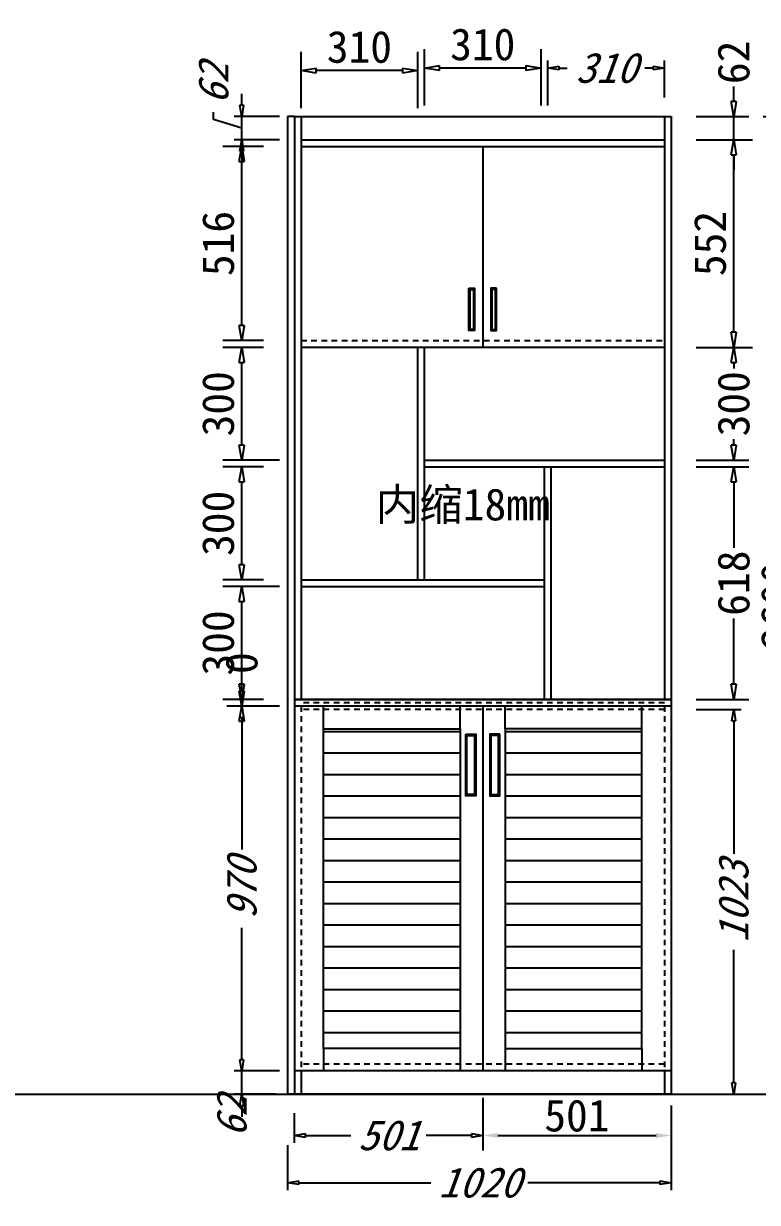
# Model space of a CAD drawing. Header units: millimetres. Extents: x 366509 to 398313, y -1245498 to -1202747.
# Drawn here: x 390051 to 392003, y -1221403 to -1218268 of the extents above; entities that cross this region are included whole.
import ezdxf

# ---------------------------------------------------------------- set-up
doc = ezdxf.new("R2010")
doc.units = ezdxf.units.MM
doc.header["$LTSCALE"] = 20
doc.linetypes.add('JIS_02_0.7', pattern=[1.35, 0.75, -0.6])
doc.layers.get('Defpoints').update_dxf_attribs({"color": 250})
doc.styles.get("Standard").update_dxf_attribs({"font": 'SimSun.ttf', "height": 85})
doc.styles.add('text', font='SimSun.ttf', dxfattribs={"height": 85})
doc.styles.add('汉字', font='SimSun.ttf', dxfattribs={"oblique": 20, "height": 80})
doc.dimstyles.new('200', dxfattribs={"dimtxt": 90, "dimasz": 40, "dimexe": 50, "dimexo": 100, "dimgap": 20, "dimtad": 1, "dimdec": 0, "dimtxsty": 'Standard', "dimblk": 'CLOSEDBLANK', "dimcen": 100, "dimdle": 50, "dimclrd": 256, "dimclre": 256, "dimclrt": 256, "dimadec": 0, "dimazin": 0, "dimtfac": 1, "dimtdec": 0, "dimtmove": 2, "dimatfit": 3, "dimldrblk": 'CLOSEDBLANK', "dimfxl": 100, "dimfxlon": 1, "dimlwd": 25, "dimlwe": 25, "dimarcsym": 0})
doc.dimstyles.new('ISO-25', dxfattribs={"dimtxt": 2.5, "dimasz": 2.5, "dimexe": 1.25, "dimexo": 0.625, "dimtad": 1, "dimtxsty": 'Standard', "dimcen": 2.5, "dimadec": 0, "dimazin": 0, "dimtfac": 1, "dimtmove": 0, "dimatfit": 3, "dimfxl": 1, "dimarcsym": 0})
doc.dimstyles.get("Standard").update_dxf_attribs({"dimtxt": 0.18, "dimasz": 0.18, "dimexe": 0.18, "dimexo": 0.0625, "dimgap": 0.09, "dimtad": 0, "dimtih": 1, "dimtoh": 1, "dimdec": 4, "dimzin": 0, "dimdsep": 46, "dimtxsty": 'Standard', "dimcen": 0.09, "dimadec": 0, "dimazin": 0, "dimtfac": 1, "dimtdec": 4, "dimtofl": 0, "dimtmove": 0, "dimatfit": 3, "dimfxl": 1, "dimtolj": 1, "dimtzin": 0, "dimarcsym": 0})
doc.dimstyles.new('周文晶', dxfattribs={"dimtxt": 70, "dimasz": 40, "dimexe": 40, "dimexo": 30, "dimgap": 10, "dimtad": 0, "dimdec": 0, "dimtxsty": 'Standard', "dimblk": 'CLOSEDBLANK', "dimcen": 200, "dimclrd": 256, "dimclre": 256, "dimadec": 0, "dimazin": 0, "dimtfac": 1, "dimtdec": 0, "dimtmove": 0, "dimatfit": 3, "dimldrblk": 'CLOSEDBLANK', "dimfxl": 100, "dimfxlon": 1, "dimarcsym": 0})

# ---------------------------------------------------------------- blocks, each defined once
blk = doc.blocks.new('_ClosedBlank')
at = {"color": 0, "linetype": 'ByBlock', "lineweight": -2}
for p, q in [((-1, 0.167), (0, 0)), ((-1, 0.167), (-1, -0.167)), ((0, 0), (-1, -0.167))]:
    blk.add_line(p, q, dxfattribs=at)
blk = doc.blocks.new('*D1056')
at = {"lineweight": 25, "transparency": 16777216}
for p, q in [((390631.4, -1221023.1), (390631.4, -1220993.1)), ((390731.4, -1221053.1), (390611.4, -1221053.1)), ((390631.4, -1221115.1), (390631.4, -1221053.1)), ((390721.2, -1221115.1), (390611.4, -1221115.1)), ((390631.4, -1221145.1), (390631.4, -1221175.1))]:
    blk.add_line(p, q, dxfattribs=at)
at = {"layer": 'Defpoints', "color": 0, "transparency": 16777216}
for p in [(390631.4, -1221053.1), (390789.2, -1221053.1), (390771.2, -1221115.1)]:
    blk.add_point(p, dxfattribs=at)
at = {"lineweight": 25, "transparency": 16777216, "xscale": 30, "yscale": 30, "zscale": 30}
for p, rotation in [((390631.4, -1221053.1), 270), ((390631.4, -1221115.1), 90)]:
    blk.add_blockref('_ClosedBlank', p, dxfattribs=dict(at, rotation=rotation))
at = {"lineweight": -3, "transparency": 16777216, "insert": (390604.8, -1221175.1), "char_height": 80, "attachment_point": 5, "rotation": 90, "style": '汉字'}
blk.add_mtext('62', dxfattribs=at)
blk = doc.blocks.new('*D1057')
at = {"lineweight": 25, "transparency": 16777216}
for p, q in [((390731.4, -1220083.1), (390611.4, -1220083.1)), ((390631.4, -1220113.1), (390631.4, -1220463.9)), ((390631.4, -1221023.1), (390631.4, -1220672.2)), ((390731.4, -1221053.1), (390611.4, -1221053.1))]:
    blk.add_line(p, q, dxfattribs=at)
at = {"layer": 'Defpoints', "color": 0, "transparency": 16777216}
for p in [(390631.4, -1220083.1), (390789.2, -1220083.1), (390789.2, -1221053.1)]:
    blk.add_point(p, dxfattribs=at)
at = {"lineweight": 25, "transparency": 16777216, "xscale": 30, "yscale": 30, "zscale": 30}
for p, rotation in [((390631.4, -1220083.1), 90), ((390631.4, -1221053.1), 270)]:
    blk.add_blockref('_ClosedBlank', p, dxfattribs=dict(at, rotation=rotation))
at = {"lineweight": -3, "transparency": 16777216, "insert": (390631.4, -1220568.1), "char_height": 80, "attachment_point": 5, "rotation": 90, "style": '汉字'}
blk.add_mtext('970', dxfattribs=at)
blk = doc.blocks.new('*D1071')
at = {"lineweight": 25, "transparency": 16777216}
for p, q in [((391445.2, -1218486.5), (391445.2, -1218366.5)), ((391755.2, -1218465.2), (391755.2, -1218366.5)), ((391475.2, -1218386.5), (391496.9, -1218386.5)), ((391725.2, -1218386.5), (391703.5, -1218386.5))]:
    blk.add_line(p, q, dxfattribs=at)
at = {"layer": 'Defpoints', "color": 0, "transparency": 16777216}
for p in [(391755.2, -1218386.5), (391755.2, -1218515.2), (391445.2, -1219129.1)]:
    blk.add_point(p, dxfattribs=at)
at = {"lineweight": 25, "transparency": 16777216, "xscale": 30, "yscale": 30, "zscale": 30, "rotation": 180}
blk.add_blockref('_ClosedBlank', (391445.2, -1218386.5), dxfattribs=at)
at = {"lineweight": 25, "transparency": 16777216, "xscale": 30, "yscale": 30, "zscale": 30}
blk.add_blockref('_ClosedBlank', (391755.2, -1218386.5), dxfattribs=at)
at = {"lineweight": -3, "transparency": 16777216, "insert": (391600.2, -1218386.5), "char_height": 80, "attachment_point": 5, "style": '汉字'}
blk.add_mtext('310', dxfattribs=at)
blk = doc.blocks.new('*D1058')
at = {"lineweight": 25, "transparency": 16777216}
for p, q in [((390753.2, -1221250.2), (390753.2, -1221370.2)), ((391773.2, -1221250.2), (391773.2, -1221370.2)), ((390783.2, -1221350.2), (391134.6, -1221350.2)), ((391743.2, -1221350.2), (391391.8, -1221350.2))]:
    blk.add_line(p, q, dxfattribs=at)
at = {"layer": 'Defpoints', "color": 0, "transparency": 16777216}
for p in [(390753.2, -1221115.1), (391773.2, -1221115.1), (391773.2, -1221350.2)]:
    blk.add_point(p, dxfattribs=at)
at = {"lineweight": 25, "transparency": 16777216, "xscale": 30, "yscale": 30, "zscale": 30, "rotation": 180}
blk.add_blockref('_ClosedBlank', (390753.2, -1221350.2), dxfattribs=at)
at = {"lineweight": 25, "transparency": 16777216, "xscale": 30, "yscale": 30, "zscale": 30}
blk.add_blockref('_ClosedBlank', (391773.2, -1221350.2), dxfattribs=at)
at = {"lineweight": -3, "transparency": 16777216, "insert": (391263.2, -1221350.2), "char_height": 80, "attachment_point": 5, "style": '汉字'}
blk.add_mtext('1020', dxfattribs=at)
blk = doc.blocks.new('*D1059')
at = {"lineweight": 25, "transparency": 16777216}
for p, q in [((391839.6, -1220092.1), (391959.6, -1220092.1)), ((391939.6, -1220122.1), (391939.6, -1220475.6)), ((391939.6, -1221085.1), (391939.6, -1220731.5)), ((391839.6, -1221115.1), (391959.6, -1221115.1))]:
    blk.add_line(p, q, dxfattribs=at)
at = {"layer": 'Defpoints', "color": 0, "transparency": 16777216}
for p in [(391755.2, -1220092.1), (391755.2, -1221115.1), (391939.6, -1221115.1)]:
    blk.add_point(p, dxfattribs=at)
at = {"lineweight": 25, "transparency": 16777216, "xscale": 30, "yscale": 30, "zscale": 30}
for p, rotation in [((391939.6, -1220092.1), 90), ((391939.6, -1221115.1), 270)]:
    blk.add_blockref('_ClosedBlank', p, dxfattribs=dict(at, rotation=rotation))
at = {"lineweight": -3, "transparency": 16777216, "insert": (391939.6, -1220603.6), "char_height": 80, "attachment_point": 5, "rotation": 90, "style": '汉字'}
blk.add_mtext('1023', dxfattribs=at)
blk = doc.blocks.new('*D1074')
at = {"lineweight": 25, "transparency": 16777216}
for p, q in [((390631.4, -1218485.2), (390631.4, -1218455.2)), ((390556.4, -1218523.7), (390556.4, -1218503.7)), ((390631.4, -1218546.2), (390556.4, -1218523.7)), ((390731.4, -1218515.2), (390611.4, -1218515.2)), ((390631.4, -1218577.2), (390631.4, -1218515.2)), ((390631.4, -1218577.2), (390631.4, -1218515.2)), ((390731.4, -1218577.2), (390611.4, -1218577.2)), ((390631.4, -1218607.2), (390631.4, -1218637.2))]:
    blk.add_line(p, q, dxfattribs=at)
at = {"layer": 'Defpoints', "color": 0, "transparency": 16777216}
for p in [(390631.4, -1218515.2), (390789.2, -1218515.2), (390789.2, -1218577.2)]:
    blk.add_point(p, dxfattribs=at)
at = {"lineweight": 25, "transparency": 16777216, "xscale": 30, "yscale": 30, "zscale": 30}
for p, rotation in [((390631.4, -1218515.2), 270), ((390631.4, -1218577.2), 90)]:
    blk.add_blockref('_ClosedBlank', p, dxfattribs=dict(at, rotation=rotation))
at = {"lineweight": -3, "transparency": 16777216, "insert": (390556.4, -1218428.9), "char_height": 80, "attachment_point": 5, "rotation": 90, "style": '汉字'}
blk.add_mtext('62', dxfattribs=at)
blk = doc.blocks.new('*D1060')
at = {"lineweight": 25, "transparency": 16777216}
for p, q in [((391272.2, -1221124.6), (391272.2, -1221244.6)), ((390771.2, -1221165.1), (390771.2, -1221244.6)), ((390801.2, -1221224.6), (390921.3, -1221224.6)), ((391242.2, -1221224.6), (391122.1, -1221224.6))]:
    blk.add_line(p, q, dxfattribs=at)
at = {"layer": 'Defpoints', "color": 0, "transparency": 16777216}
for p in [(391272.2, -1221053.1), (390771.2, -1221115.1), (390771.2, -1221224.6)]:
    blk.add_point(p, dxfattribs=at)
at = {"lineweight": 25, "transparency": 16777216, "xscale": 30, "yscale": 30, "zscale": 30, "rotation": 180}
blk.add_blockref('_ClosedBlank', (390771.2, -1221224.6), dxfattribs=at)
at = {"lineweight": 25, "transparency": 16777216, "xscale": 30, "yscale": 30, "zscale": 30}
blk.add_blockref('_ClosedBlank', (391272.2, -1221224.6), dxfattribs=at)
at = {"lineweight": -3, "transparency": 16777216, "insert": (391021.7, -1221224.6), "char_height": 80, "attachment_point": 5, "style": '汉字'}
blk.add_mtext('501', dxfattribs=at)
blk = doc.blocks.new('*D1061')
at = {"lineweight": 25, "transparency": 16777216}
for p, q in [((392017.8, -1218515.2), (392167.8, -1218515.2)), ((392117.8, -1218555.2), (392117.8, -1221075.1)), ((392017.8, -1221115.1), (392167.8, -1221115.1))]:
    blk.add_line(p, q, dxfattribs=at)
at = {"layer": 'Defpoints', "color": 0, "transparency": 16777216}
for p in [(391611.3, -1218515.2), (391611.3, -1221115.1), (392117.8, -1221115.1)]:
    blk.add_point(p, dxfattribs=at)
at = {"lineweight": 25, "transparency": 16777216, "xscale": 40, "yscale": 40, "zscale": 40}
for p, rotation in [((392117.8, -1218515.2), 90), ((392117.8, -1221115.1), 270)]:
    blk.add_blockref('_ClosedBlank', p, dxfattribs=dict(at, rotation=rotation))
at = {"lineweight": -3, "transparency": 16777216, "insert": (392055.3, -1219815.1), "char_height": 85, "attachment_point": 5, "rotation": 90}
blk.add_mtext('2600', dxfattribs=at)
blk = doc.blocks.new('*D1075')
at = {"lineweight": 25, "transparency": 16777216}
for p, q in [((391117.2, -1218486.5), (391117.2, -1218336.5)), ((391427.2, -1218486.5), (391427.2, -1218336.5)), ((391387.2, -1218386.5), (391157.2, -1218386.5))]:
    blk.add_line(p, q, dxfattribs=at)
at = {"layer": 'Defpoints', "color": 0, "transparency": 16777216}
for p in [(391117.2, -1218386.5), (391427.2, -1219129.1), (391117.2, -1219447.1)]:
    blk.add_point(p, dxfattribs=at)
at = {"lineweight": 25, "transparency": 16777216, "xscale": 40, "yscale": 40, "zscale": 40, "rotation": 180}
blk.add_blockref('_ClosedBlank', (391117.2, -1218386.5), dxfattribs=at)
at = {"lineweight": 25, "transparency": 16777216, "xscale": 40, "yscale": 40, "zscale": 40}
blk.add_blockref('_ClosedBlank', (391427.2, -1218386.5), dxfattribs=at)
at = {"lineweight": -3, "transparency": 16777216, "insert": (391272.2, -1218324), "char_height": 85, "attachment_point": 5}
blk.add_mtext('310', dxfattribs=at)
blk = doc.blocks.new('*D1076')
at = {"lineweight": 25, "transparency": 16777216}
for p, q in [((390789.2, -1218493.2), (390789.2, -1218343.2)), ((391099.2, -1218493.2), (391099.2, -1218343.2)), ((391059.2, -1218393.2), (390829.2, -1218393.2))]:
    blk.add_line(p, q, dxfattribs=at)
at = {"layer": 'Defpoints', "color": 0, "transparency": 16777216}
for p in [(390789.2, -1218393.2), (391099.2, -1219129.1), (390789.2, -1219588.1)]:
    blk.add_point(p, dxfattribs=at)
at = {"lineweight": 25, "transparency": 16777216, "xscale": 40, "yscale": 40, "zscale": 40, "rotation": 180}
blk.add_blockref('_ClosedBlank', (390789.2, -1218393.2), dxfattribs=at)
at = {"lineweight": 25, "transparency": 16777216, "xscale": 40, "yscale": 40, "zscale": 40}
blk.add_blockref('_ClosedBlank', (391099.2, -1218393.2), dxfattribs=at)
at = {"lineweight": -3, "transparency": 16777216, "insert": (390944.2, -1218330.7), "char_height": 85, "attachment_point": 5}
blk.add_mtext('310', dxfattribs=at)
blk = doc.blocks.new('*D1062')
at = {"lineweight": 25, "transparency": 16777216}
for p, q in [((390731.4, -1219765.1), (390581.4, -1219765.1)), ((390631.4, -1220025.1), (390631.4, -1219805.1)), ((390689.2, -1220065.1), (390581.4, -1220065.1))]:
    blk.add_line(p, q, dxfattribs=at)
at = {"layer": 'Defpoints', "color": 0, "transparency": 16777216}
for p in [(390631.4, -1219765.1), (391099.2, -1219765.1), (390789.2, -1220065.1)]:
    blk.add_point(p, dxfattribs=at)
at = {"lineweight": 25, "transparency": 16777216, "xscale": 40, "yscale": 40, "zscale": 40}
for p, rotation in [((390631.4, -1219765.1), 90), ((390631.4, -1220065.1), 270)]:
    blk.add_blockref('_ClosedBlank', p, dxfattribs=dict(at, rotation=rotation))
at = {"lineweight": -3, "transparency": 16777216, "insert": (390568.9, -1219915.1), "char_height": 85, "attachment_point": 5, "rotation": 90}
blk.add_mtext('300', dxfattribs=at)
blk = doc.blocks.new('*D1077')
at = {"lineweight": 25, "transparency": 16777216}
for p, q in [((390689.2, -1219447.1), (390581.4, -1219447.1)), ((390631.4, -1219707.1), (390631.4, -1219487.1)), ((390689.2, -1219747.1), (390581.4, -1219747.1))]:
    blk.add_line(p, q, dxfattribs=at)
at = {"layer": 'Defpoints', "color": 0, "transparency": 16777216}
for p in [(390631.4, -1219447.1), (390789.2, -1219447.1), (390789.2, -1219747.1)]:
    blk.add_point(p, dxfattribs=at)
at = {"lineweight": 25, "transparency": 16777216, "xscale": 40, "yscale": 40, "zscale": 40}
for p, rotation in [((390631.4, -1219447.1), 90), ((390631.4, -1219747.1), 270)]:
    blk.add_blockref('_ClosedBlank', p, dxfattribs=dict(at, rotation=rotation))
at = {"lineweight": -3, "transparency": 16777216, "insert": (390568.9, -1219597.1), "char_height": 85, "attachment_point": 5, "rotation": 90}
blk.add_mtext('300', dxfattribs=at)
blk = doc.blocks.new('*D1078')
at = {"lineweight": 25, "transparency": 16777216}
for p, q in [((390689.2, -1219129.1), (390581.4, -1219129.1)), ((390631.4, -1219389.1), (390631.4, -1219169.1)), ((390731.4, -1219429.1), (390581.4, -1219429.1))]:
    blk.add_line(p, q, dxfattribs=at)
at = {"layer": 'Defpoints', "color": 0, "transparency": 16777216}
for p in [(390631.4, -1219129.1), (390789.2, -1219129.1), (391117.2, -1219429.1)]:
    blk.add_point(p, dxfattribs=at)
at = {"lineweight": 25, "transparency": 16777216, "xscale": 40, "yscale": 40, "zscale": 40}
for p, rotation in [((390631.4, -1219129.1), 90), ((390631.4, -1219429.1), 270)]:
    blk.add_blockref('_ClosedBlank', p, dxfattribs=dict(at, rotation=rotation))
at = {"lineweight": -3, "transparency": 16777216, "insert": (390568.9, -1219279.1), "char_height": 85, "attachment_point": 5, "rotation": 90}
blk.add_mtext('300', dxfattribs=at)
blk = doc.blocks.new('*D1079')
at = {"lineweight": 25, "transparency": 16777216}
for p, q in [((390689.2, -1218595.2), (390581.4, -1218595.2)), ((390631.4, -1219071.1), (390631.4, -1218635.2)), ((390689.2, -1219111.1), (390581.4, -1219111.1))]:
    blk.add_line(p, q, dxfattribs=at)
at = {"layer": 'Defpoints', "color": 0, "transparency": 16777216}
for p in [(390631.4, -1218595.2), (390789.2, -1218595.2), (390789.2, -1219111.1)]:
    blk.add_point(p, dxfattribs=at)
at = {"lineweight": 25, "transparency": 16777216, "xscale": 40, "yscale": 40, "zscale": 40}
for p, rotation in [((390631.4, -1218595.2), 90), ((390631.4, -1219111.1), 270)]:
    blk.add_blockref('_ClosedBlank', p, dxfattribs=dict(at, rotation=rotation))
at = {"lineweight": -3, "transparency": 16777216, "insert": (390568.9, -1218853.1), "char_height": 85, "attachment_point": 5, "rotation": 90}
blk.add_mtext('516', dxfattribs=at)
blk = doc.blocks.new('*D1063')
at = {"lineweight": 25, "transparency": 16777216}
for p, q in [((391855.2, -1218577.2), (391989.6, -1218577.2)), ((391939.6, -1219089.1), (391939.6, -1218617.2)), ((391855.2, -1219129.1), (391989.6, -1219129.1))]:
    blk.add_line(p, q, dxfattribs=at)
at = {"layer": 'Defpoints', "color": 0, "transparency": 16777216}
for p in [(391755.2, -1218577.2), (391939.6, -1218577.2), (391755.2, -1219129.1)]:
    blk.add_point(p, dxfattribs=at)
at = {"lineweight": 25, "transparency": 16777216, "xscale": 40, "yscale": 40, "zscale": 40}
for p, rotation in [((391939.6, -1218577.2), 90), ((391939.6, -1219129.1), 270)]:
    blk.add_blockref('_ClosedBlank', p, dxfattribs=dict(at, rotation=rotation))
at = {"lineweight": -3, "transparency": 16777216, "insert": (391877.1, -1218853.1), "char_height": 85, "attachment_point": 5, "rotation": 90}
blk.add_mtext('552', dxfattribs=at)
blk = doc.blocks.new('*D1064')
at = {"color": 0, "lineweight": -2, "transparency": 16777216}
for p, q in [((391272.2, -1221124.6), (391272.2, -1221264.6)), ((391773.2, -1221145.1), (391773.2, -1221264.6)), ((391312.2, -1221224.6), (391733.2, -1221224.6))]:
    blk.add_line(p, q, dxfattribs=at)
at = {"color": 0, "transparency": 16777216}
for points in [[(391312.2, -1221217.9), (391312.2, -1221231.3), (391272.2, -1221224.6)], [(391733.2, -1221217.9), (391733.2, -1221231.3), (391773.2, -1221224.6)]]:
    blk.add_solid(points, dxfattribs=at)
at = {"layer": 'Defpoints', "color": 0, "transparency": 16777216}
for p in [(391272.2, -1221053.1), (391773.2, -1221115.1), (391773.2, -1221224.6)]:
    blk.add_point(p, dxfattribs=at)
at = {"color": 0, "lineweight": -3, "transparency": 16777216, "insert": (391522.7, -1221172.1), "char_height": 85, "attachment_point": 5}
blk.add_mtext('501', dxfattribs=at)
blk = doc.blocks.new('*D1066')
at = {"lineweight": -2, "transparency": 16777216}
for p, q in [((391939.6, -1218475.2), (391939.6, -1218435.2)), ((391839.6, -1218515.2), (391979.6, -1218515.2)), ((391939.6, -1218577.2), (391939.6, -1218515.2)), ((391839.6, -1218577.2), (391979.6, -1218577.2)), ((391939.6, -1218617.2), (391939.6, -1218657.2))]:
    blk.add_line(p, q, dxfattribs=at)
at = {"layer": 'Defpoints', "color": 0, "transparency": 16777216}
for p in [(391755.2, -1218515.2), (391939.6, -1218515.2), (391755.2, -1218577.2)]:
    blk.add_point(p, dxfattribs=at)
at = {"lineweight": -2, "transparency": 16777216, "xscale": 40, "yscale": 40, "zscale": 40}
for p, rotation in [((391939.6, -1218515.2), 270), ((391939.6, -1218577.2), 90)]:
    blk.add_blockref('_ClosedBlank', p, dxfattribs=dict(at, rotation=rotation))
at = {"color": 0, "transparency": 16777216, "insert": (391939.6, -1218371.4), "char_height": 85, "attachment_point": 5, "rotation": 90}
blk.add_mtext('62', dxfattribs=at)
blk = doc.blocks.new('*D1067')
at = {"lineweight": -2, "transparency": 16777216}
for p, q in [((391839.6, -1219129.1), (391979.6, -1219129.1)), ((391939.6, -1219169.1), (391939.6, -1219185)), ((391939.6, -1219389.1), (391939.6, -1219373.1)), ((391839.6, -1219429.1), (391979.6, -1219429.1))]:
    blk.add_line(p, q, dxfattribs=at)
at = {"layer": 'Defpoints', "color": 0, "transparency": 16777216}
for p in [(391755.2, -1219129.1), (391755.2, -1219429.1), (391939.6, -1219429.1)]:
    blk.add_point(p, dxfattribs=at)
at = {"lineweight": -2, "transparency": 16777216, "xscale": 40, "yscale": 40, "zscale": 40}
for p, rotation in [((391939.6, -1219129.1), 90), ((391939.6, -1219429.1), 270)]:
    blk.add_blockref('_ClosedBlank', p, dxfattribs=dict(at, rotation=rotation))
at = {"color": 0, "transparency": 16777216, "insert": (391939.6, -1219279.1), "char_height": 85, "attachment_point": 5, "rotation": 90}
blk.add_mtext('300', dxfattribs=at)
blk = doc.blocks.new('*D1069')
at = {"lineweight": -2, "transparency": 16777216}
for p, q in [((390631.4, -1220043.1), (390631.4, -1220003.1)), ((390731.4, -1220083.1), (390591.4, -1220083.1)), ((390731.4, -1220083.1), (390591.4, -1220083.1)), ((390631.4, -1220123.1), (390631.4, -1220163.1))]:
    blk.add_line(p, q, dxfattribs=at)
at = {"layer": 'Defpoints', "color": 0, "transparency": 16777216}
for p in [(390631.4, -1220083.1), (390771.2, -1220083.1), (390771.2, -1220083.1)]:
    blk.add_point(p, dxfattribs=at)
at = {"lineweight": -2, "transparency": 16777216, "xscale": 40, "yscale": 40, "zscale": 40}
for rotation in [270, 90]:
    blk.add_blockref('_ClosedBlank', (390631.4, -1220083.1), dxfattribs=dict(at, rotation=rotation))
at = {"color": 0, "transparency": 16777216, "insert": (390631.4, -1219968.7), "char_height": 85, "attachment_point": 5, "rotation": 90}
blk.add_mtext('0', dxfattribs=at)
blk = doc.blocks.new('*D1070')
at = {"lineweight": -2, "transparency": 16777216}
for p, q in [((391839.6, -1219447.1), (391979.6, -1219447.1)), ((391939.6, -1219487.1), (391939.6, -1219661.8)), ((391939.6, -1220025.1), (391939.6, -1219850.4)), ((391839.6, -1220065.1), (391979.6, -1220065.1))]:
    blk.add_line(p, q, dxfattribs=at)
at = {"layer": 'Defpoints', "color": 0, "transparency": 16777216}
for p in [(391755.2, -1219447.1), (391773.2, -1220065.1), (391939.6, -1220065.1)]:
    blk.add_point(p, dxfattribs=at)
at = {"lineweight": -2, "transparency": 16777216, "xscale": 40, "yscale": 40, "zscale": 40}
for p, rotation in [((391939.6, -1219447.1), 90), ((391939.6, -1220065.1), 270)]:
    blk.add_blockref('_ClosedBlank', p, dxfattribs=dict(at, rotation=rotation))
at = {"color": 0, "transparency": 16777216, "insert": (391939.6, -1219756.1), "char_height": 85, "attachment_point": 5, "rotation": 90}
blk.add_mtext('618', dxfattribs=at)

msp = doc.modelspace()

# ---------------------------------------------------------------- hatches: boundary and pattern name
at = {"lineweight": -3}
h = msp.add_hatch(dxfattribs=at)
h.set_pattern_fill('LINE', color=250, scale=18, style=0)
h.set_pattern_definition([(0, (269852.486, -1213063.863), (0, 57.15), [])])
h.paths.add_polyline_path([(391695.211, -1220143.067), (391332.211, -1220143.067), (391332.211, -1220993.067), (391695.211, -1220993.067)])
h.paths.add_polyline_path([(390849.211, -1220993.067), (391212.211, -1220993.067), (391212.211, -1220143.067), (390849.211, -1220143.067)])

# ---------------------------------------------------------------- linework, layer by layer
for p, q in [((390753.211, -1218515.202), (390753.211, -1221115.067)), ((390771.211, -1218515.202), (390771.211, -1221115.067)), ((390771.211, -1218515.202), (391773.211, -1218515.202)), ((390789.211, -1218515.202), (390789.211, -1220065.067)), ((391499.322, -1218515.202), (391773.211, -1218515.202)), ((391755.211, -1218515.202), (391755.211, -1220065.067)), ((391773.211, -1218515.202), (391773.211, -1221115.067)), ((390789.211, -1218577.202), (391755.211, -1218577.202)), ((390789.211, -1218595.202), (391755.211, -1218595.202)), ((390789.211, -1219129.067), (391755.211, -1219129.067)), ((391099.211, -1219747.067), (391099.211, -1219129.067)), ((391117.211, -1219747.067), (391117.211, -1219129.067)), ((391117.211, -1219429.067), (391755.211, -1219429.067)), ((391117.211, -1219447.067), (391755.211, -1219447.067)), ((391436.211, -1220065.067), (391436.211, -1219447.067)), ((391454.211, -1220065.067), (391454.211, -1219447.067)), ((390789.211, -1219747.067), (391436.211, -1219747.067)), ((390789.211, -1219765.067), (391436.211, -1219765.067)), ((391773.211, -1220065.067), (390771.211, -1220065.067)), ((390771.211, -1220065.067), (391773.211, -1220065.067)), ((391773.211, -1220083.067), (390771.211, -1220083.067)), ((391773.211, -1220083.067), (390771.211, -1220083.067)), ((390849.211, -1220143.067), (390849.211, -1220083.067)), ((391212.211, -1220143.067), (391212.211, -1220083.067)), ((391272.211, -1220083.067), (391272.211, -1221053.067)), ((391332.211, -1220143.067), (391332.211, -1220083.067)), ((391695.211, -1220143.067), (391695.211, -1220083.067)), ((390849.211, -1220993.067), (390849.211, -1221053.067)), ((391212.211, -1220993.067), (391212.211, -1221053.067)), ((391332.211, -1220993.067), (391332.211, -1221053.067)), ((391695.211, -1220993.067), (391695.211, -1221053.067)), ((391773.211, -1221053.067), (390771.211, -1221053.067)), ((391755.211, -1221053.067), (391755.211, -1221115.067)), ((391773.211, -1221115.067), (390771.211, -1221115.067))]:
    msp.add_line(p, q, dxfattribs=at)
for p, q in [((390771.211, -1218515.202), (390753.211, -1218515.202)), ((391272.211, -1218595.202), (391272.211, -1219129.067)), ((390789.211, -1221053.067), (390789.211, -1221115.067)), ((366509.141, -1221115.067), (398312.891, -1221115.067)), ((390771.211, -1221115.067), (390753.211, -1221115.067))]:
    msp.add_line(p, q)
at = {"color": 250, "linetype": 'JIS_02_0.7', "lineweight": -3}
for p, q in [((390789.211, -1219111.067), (391755.211, -1219111.067)), ((391755.211, -1220074.067), (390789.211, -1220074.067)), ((390789.211, -1220083.067), (390789.211, -1221053.067)), ((391755.211, -1220092.067), (390789.211, -1220092.067)), ((391755.211, -1220083.067), (391755.211, -1221053.067)), ((391755.211, -1221035.067), (390789.211, -1221035.067))]:
    msp.add_line(p, q, dxfattribs=at)
for points in [[(391235.398, -1218972.039), (391250.578, -1218972.039), (391250.578, -1219084.602), (391235.398, -1219084.602)], [(391309.023, -1218972.039), (391293.844, -1218972.039), (391293.844, -1219084.602), (391309.023, -1219084.602)], [(391238.398, -1218975.039), (391247.578, -1218975.039), (391247.578, -1219081.602), (391238.398, -1219081.602)], [(391306.023, -1218975.039), (391296.844, -1218975.039), (391296.844, -1219081.602), (391306.023, -1219081.602)]]:
    msp.add_lwpolyline(points, close=True)
at = {"lineweight": -3}
for points in [[(390849.211, -1220143.067), (391212.211, -1220143.067), (391212.211, -1220993.067), (390849.211, -1220993.067)], [(391226.915, -1220157.888), (391253.483, -1220157.888), (391253.483, -1220321.399), (391226.915, -1220321.399)], [(391229.915, -1220160.888), (391250.483, -1220160.888), (391250.483, -1220318.399), (391229.915, -1220318.399)], [(391317.507, -1220157.888), (391290.939, -1220157.888), (391290.939, -1220321.399), (391317.507, -1220321.399)], [(391314.507, -1220160.888), (391293.939, -1220160.888), (391293.939, -1220318.399), (391314.507, -1220318.399)], [(391695.211, -1220143.067), (391332.211, -1220143.067), (391332.211, -1220993.067), (391695.211, -1220993.067)]]:
    msp.add_lwpolyline(points, close=True, dxfattribs=at)

# ---------------------------------------------------------------- texts
at = {"insert": (390987.383, -1219504.219), "char_height": 85, "width": 635.82031, "attachment_point": 1, "style": 'text'}
msp.add_mtext('内缩18mm', dxfattribs=at)

# ---------------------------------------------------------------- dimensions: what is measured, and where the dimension line sits
at = {"lineweight": -3}
for base, p1, p2, picture, middle in [((390789.211, -1218393.197), (391099.211, -1219129.067), (390789.211, -1219588.067), '*D1076', (390944.211, -1218330.697)), ((391117.211, -1218386.531), (391427.211, -1219129.067), (391117.211, -1219447.067), '*D1075', (391272.211, -1218324.031))]:
    dim = msp.add_linear_dim(base=base, p1=p1, p2=p2, dimstyle='200', dxfattribs=at)
    dim.commit()
    dim.dimension.update_dxf_attribs({"geometry": picture, "text_midpoint": middle})
for base, p1, p2, picture, middle in [((391939.574, -1218515.202), (391755.211, -1218577.202), (391755.211, -1218515.202), '*D1066', (391939.574, -1218371.369)), ((391939.574, -1219429.067), (391755.211, -1219129.067), (391755.211, -1219429.067), '*D1067', (391939.574, -1219279.067)), ((391939.574, -1220065.067), (391755.211, -1219447.067), (391773.211, -1220065.067), '*D1070', (391939.574, -1219756.067))]:
    dim = msp.add_linear_dim(base=base, p1=p1, p2=p2, angle=90, dimstyle='周文晶')
    dim.commit()
    dim.dimension.update_dxf_attribs({"geometry": picture, "text_midpoint": middle})
for base, p1, p2, dimstyle, override, picture, middle in [((391755.211, -1218386.531), (391445.211, -1219129.067), (391755.211, -1218515.202), 'Standard', {"dimtxt": 80, "dimasz": 30, "dimexe": 20, "dimexo": 50, "dimgap": 10, "dimtih": 0, "dimtoh": 0, "dimdec": 0, "dimzin": 8, "dimtxsty": '汉字', "dimblk": 'ClosedBlank', "dimcen": 2.5, "dimclrd": 256, "dimclre": 256, "dimclrt": 256, "dimtdec": 0, "dimtofl": 1, "dimtmove": 1, "dimldrblk": 'ClosedBlank', "dimfxl": 100, "dimfxlon": 1, "dimtolj": 0, "dimtzin": 8, "dimlwd": 25, "dimlwe": 25, "dimarcsym": 1}, '*D1071', (391600.211, -1218386.531)), ((391773.211, -1221224.611), (391272.211, -1221053.067), (391773.211, -1221115.067), 'ISO-25', {"dimtxt": 70, "dimasz": 40, "dimexe": 40, "dimexo": 30, "dimgap": 10, "dimfxl": 100, "dimfxlon": 1}, '*D1064', (391522.711, -1221172.111)), ((391773.211, -1221350.169), (390753.211, -1221115.067), (391773.211, -1221115.067), 'Standard', {"dimtxt": 80, "dimasz": 30, "dimexe": 20, "dimexo": 50, "dimgap": 10, "dimtih": 0, "dimtoh": 0, "dimdec": 0, "dimzin": 8, "dimtxsty": '汉字', "dimblk": 'ClosedBlank', "dimcen": 2.5, "dimclrd": 256, "dimclre": 256, "dimclrt": 256, "dimtdec": 0, "dimtofl": 1, "dimtmove": 1, "dimldrblk": 'ClosedBlank', "dimfxl": 100, "dimfxlon": 1, "dimtolj": 0, "dimtzin": 8, "dimlwd": 25, "dimlwe": 25, "dimarcsym": 1}, '*D1058', (391263.211, -1221350.169))]:
    dim = msp.add_linear_dim(base=base, p1=p1, p2=p2, dimstyle=dimstyle, override=override, dxfattribs=at)
    dim.commit()
    dim.dimension.update_dxf_attribs({"geometry": picture, "text_midpoint": middle})
for base, p1, p2, angle, picture, middle in [((390631.409, -1218515.202), (390789.211, -1218577.202), (390789.211, -1218515.202), 90, '*D1074', (390556.409, -1218493.702)), ((390631.409, -1220083.067), (390789.211, -1221053.067), (390789.211, -1220083.067), 270, '*D1057', (390631.409, -1220568.067)), ((391939.574, -1221115.067), (391755.211, -1220092.067), (391755.211, -1221115.067), 90, '*D1059', (391939.574, -1220603.567)), ((390771.211, -1221224.611), (391272.211, -1221053.067), (390771.211, -1221115.067), 180, '*D1060', (391021.711, -1221224.611))]:
    dim = msp.add_linear_dim(base=base, p1=p1, p2=p2, angle=angle, dimstyle='Standard', override={"dimtxt": 80, "dimasz": 30, "dimexe": 20, "dimexo": 50, "dimgap": 10, "dimtih": 0, "dimtoh": 0, "dimdec": 0, "dimzin": 8, "dimtxsty": '汉字', "dimblk": 'ClosedBlank', "dimcen": 2.5, "dimclrd": 256, "dimclre": 256, "dimclrt": 256, "dimtdec": 0, "dimtofl": 1, "dimtmove": 1, "dimldrblk": 'ClosedBlank', "dimfxl": 100, "dimfxlon": 1, "dimtolj": 0, "dimtzin": 8, "dimlwd": 25, "dimlwe": 25, "dimarcsym": 1}, dxfattribs=at)
    dim.commit()
    dim.dimension.update_dxf_attribs({"geometry": picture, "text_midpoint": middle})
for base, p1, p2, picture, middle in [((392117.801, -1221115.067), (391611.267, -1218515.202), (391611.267, -1221115.067), '*D1061', (392055.301, -1219815.135)), ((390631.409, -1218595.202), (390789.211, -1219111.067), (390789.211, -1218595.202), '*D1079', (390568.909, -1218853.135)), ((391939.574, -1218577.202), (391755.211, -1219129.067), (391755.211, -1218577.202), '*D1063', (391877.074, -1218853.135)), ((390631.409, -1219129.067), (391117.211, -1219429.067), (390789.211, -1219129.067), '*D1078', (390568.909, -1219279.067)), ((390631.409, -1219447.067), (390789.211, -1219747.067), (390789.211, -1219447.067), '*D1077', (390568.909, -1219597.067)), ((390631.409, -1219765.067), (390789.211, -1220065.067), (391099.211, -1219765.067), '*D1062', (390568.909, -1219915.067))]:
    dim = msp.add_linear_dim(base=base, p1=p1, p2=p2, angle=90, dimstyle='200', dxfattribs=at)
    dim.commit()
    dim.dimension.update_dxf_attribs({"geometry": picture, "text_midpoint": middle})
dim = msp.add_linear_dim(base=(390631.408707511, -1220083.067103867), p1=(390771.2109375, -1220083.067103867), p2=(390771.2109375, -1220083.067103867), angle=90, dimstyle='周文晶')
dim.commit()
dim.dimension.update_dxf_attribs({"geometry": '*D1069', "text_midpoint": (390631.408707511, -1219968.747659422), "dimtype": 128})
dim = msp.add_linear_dim(base=(390631.409, -1221053.067), p1=(390771.211, -1221115.067), p2=(390789.211, -1221053.067), angle=270, dimstyle='Standard', override={"dimtxt": 80, "dimasz": 30, "dimexe": 20, "dimexo": 50, "dimgap": 10, "dimtih": 0, "dimtoh": 0, "dimdec": 0, "dimzin": 8, "dimtxsty": '汉字', "dimblk": 'ClosedBlank', "dimcen": 2.5, "dimclrd": 256, "dimclre": 256, "dimclrt": 256, "dimtdec": 0, "dimtofl": 1, "dimtmove": 1, "dimldrblk": 'ClosedBlank', "dimfxl": 100, "dimfxlon": 1, "dimtolj": 0, "dimtzin": 8, "dimlwd": 25, "dimlwe": 25, "dimarcsym": 1}, dxfattribs=at)
dim.commit()
dim.dimension.update_dxf_attribs({"geometry": '*D1056', "text_midpoint": (390604.848, -1221175.067), "dimtype": 128})

doc.saveas('drawing.dxf')
